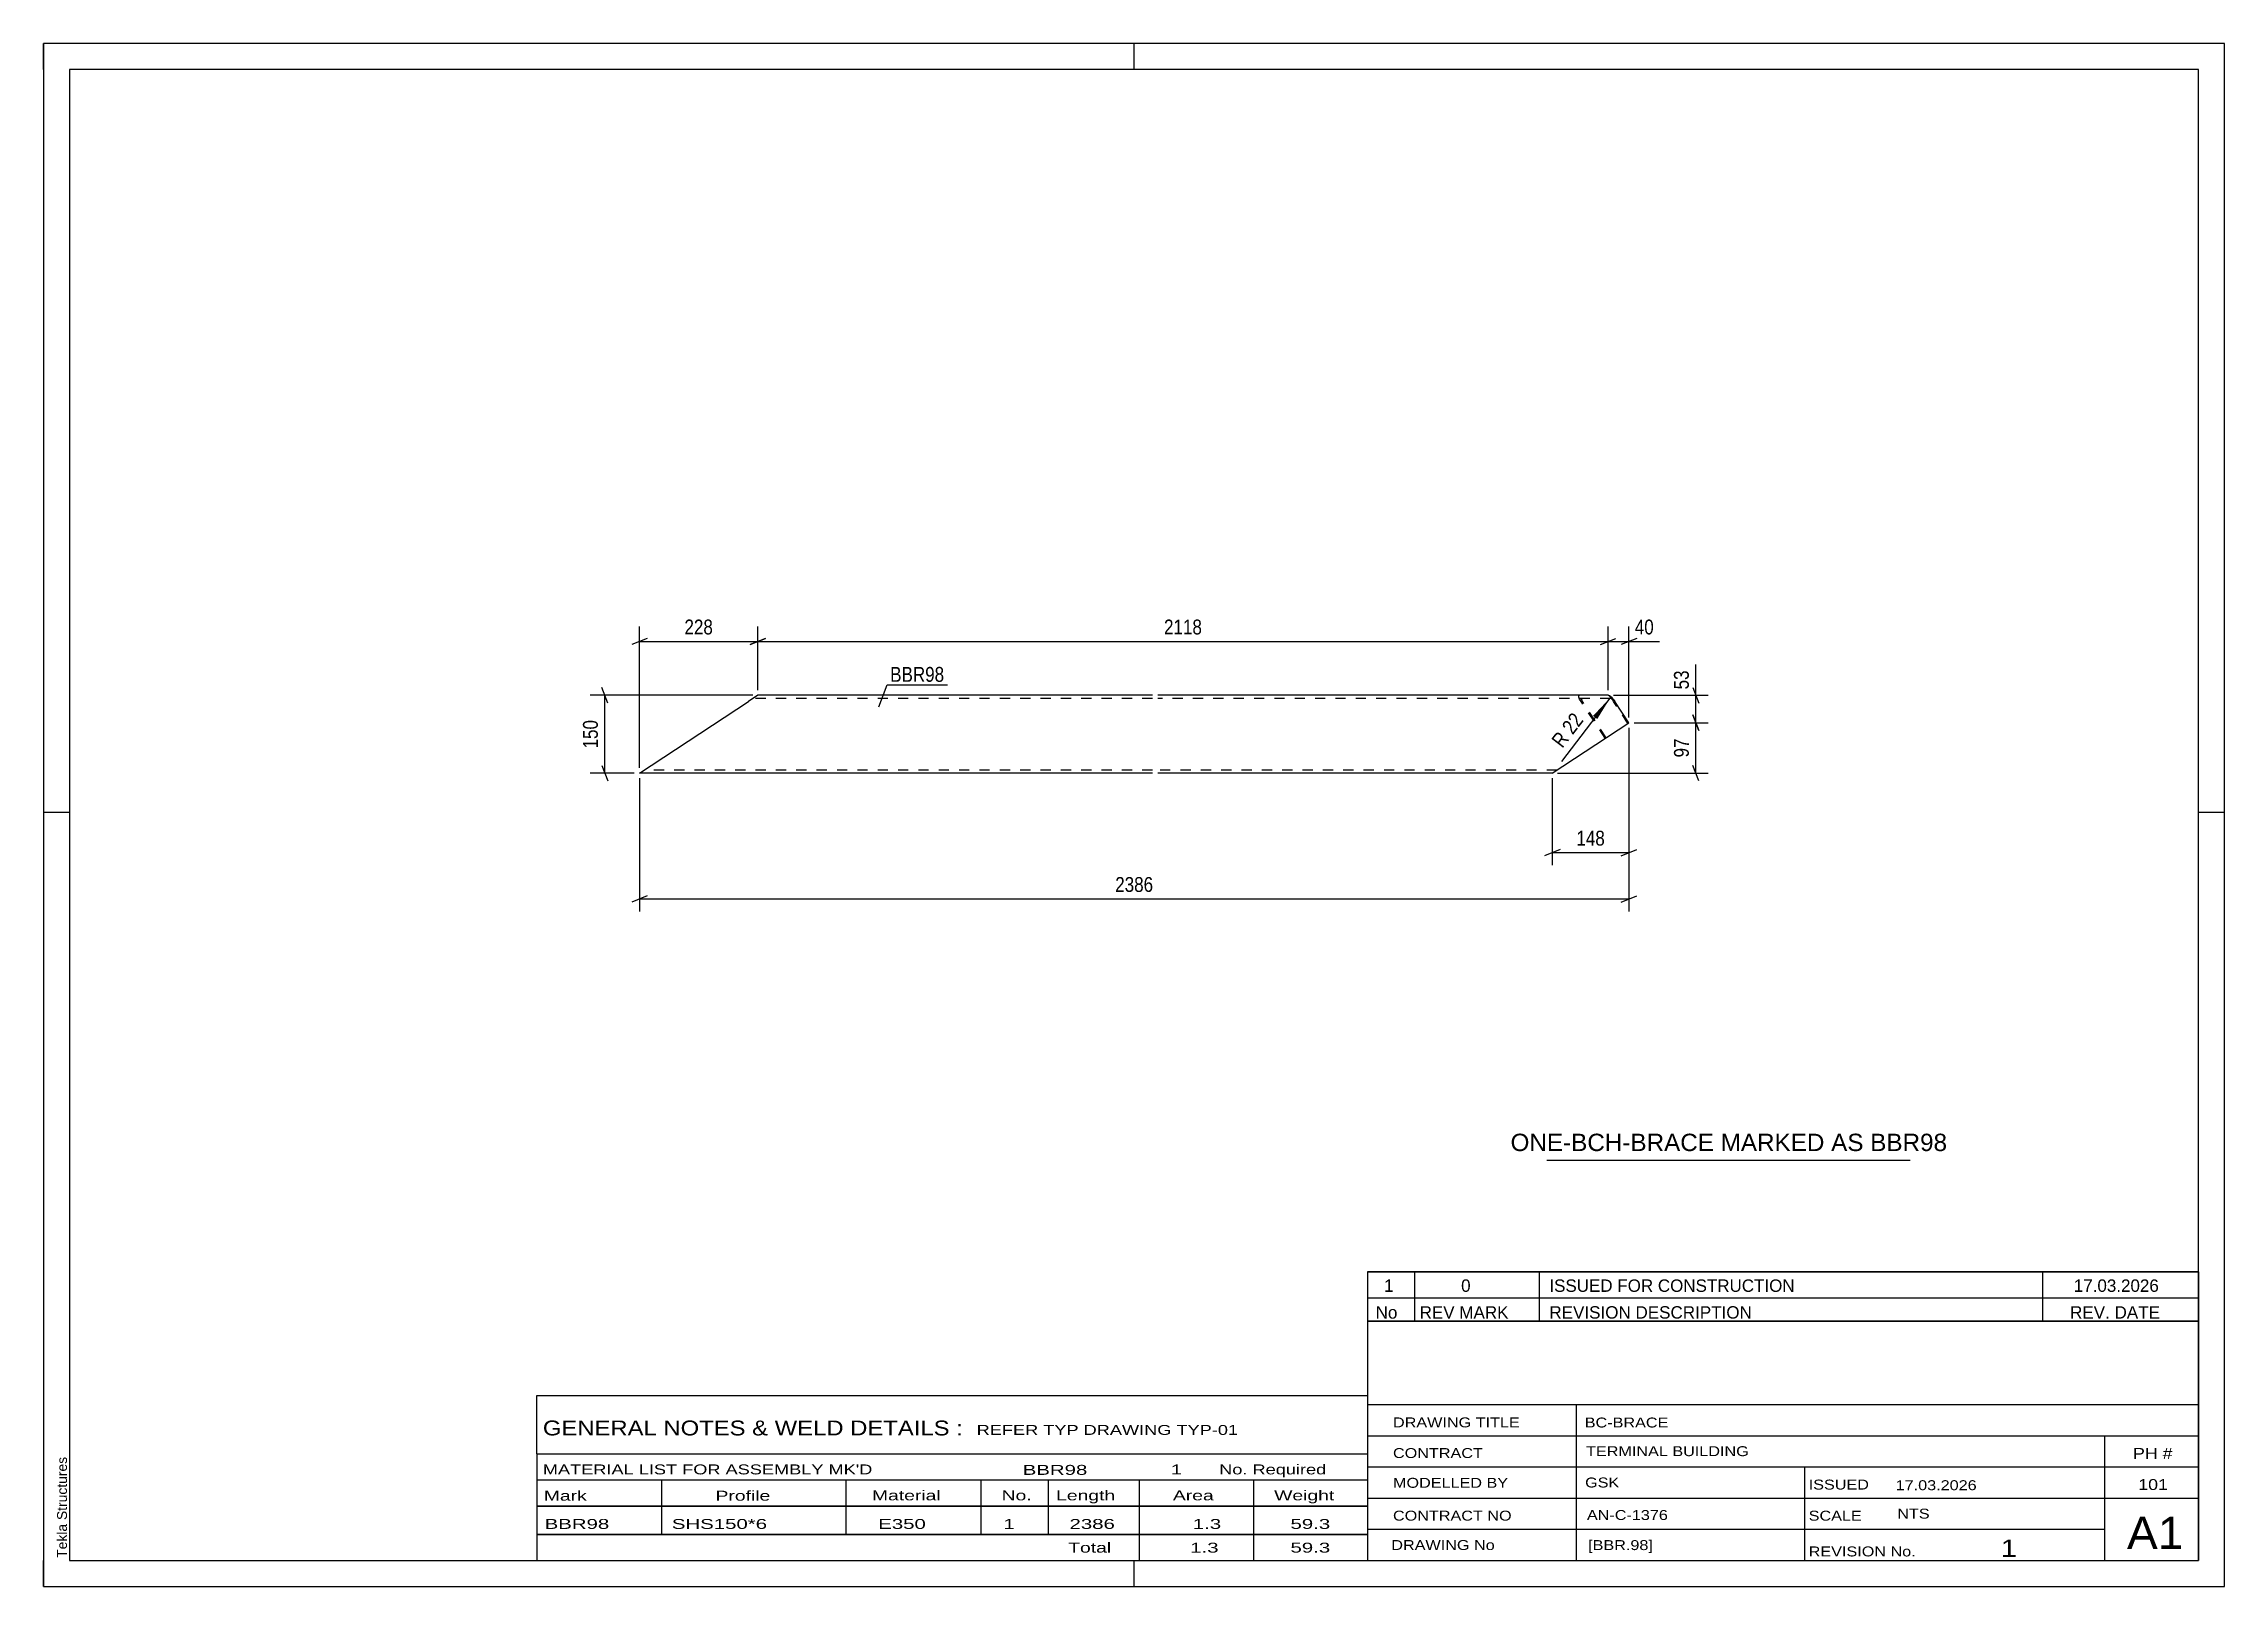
# Model space of a CAD drawing. Header units: millimetres. Extents: x 0 to 420, y 0 to 297.
import ezdxf

# ---------------------------------------------------------------- set-up
doc = ezdxf.new("R2010")
doc.units = ezdxf.units.MM
doc.linetypes.add('DXK_LINE_DOT2', pattern=[3.9198, 1.9599, -1.9599])
doc.styles.add('Arial', font='ARIAL.TTF', dxfattribs={"height": 0.2})
doc.styles.add('Arial Narrow', font='ARIALN.TTF', dxfattribs={"height": 0.2})

# ---------------------------------------------------------------- blocks, each defined once
blk = doc.blocks.new('Unknown-580638850-1162')
at = {"color": 5, "linetype": 'Continuous'}
for p, q in [((420, 297), (0, 297)), ((0, 297), (0, 0)), ((0, 292), (0, 297)), ((210, 292), (210, 297)), ((420, 0), (420, 297)), ((415, 292), (5, 292)), ((5, 292), (5, 5)), ((415, 5), (415, 292)), ((5, 149), (0, 149)), ((420, 149), (415, 149)), ((0, 0), (0, 5)), ((5, 5), (415, 5)), ((210, 0), (210, 5)), ((0, 0), (420, 0))]:
    blk.add_line(p, q, dxfattribs=at)
at = {"color": 174, "linetype": 'Continuous', "style": 'Arial'}
blk.add_text('Tekla Structures', height=1.9102, rotation=90, dxfattribs=at).set_placement((4.5, 5.5))
blk = doc.blocks.new('Part-580638850-1309 - 1303')
at = {"color": 2, "linetype": 'Continuous'}
for p, q in [((114.76, 156.56), (135.74, 170.36)), ((137.56, 171.56), (135.74, 170.36)), ((213.56, 171.56), (137.56, 171.56)), ((301.32, 171.56), (214.56, 171.56)), ((301.32, 171.56), (301.58, 171.46)), ((301.58, 171.46), (301.92, 171.2)), ((301.92, 171.2), (302.29, 170.82)), ((302.29, 170.82), (302.63, 170.36)), ((305.32, 166.26), (302.63, 170.36)), ((290.56, 156.56), (305.32, 166.26)), ((213.56, 156.56), (114.76, 156.56)), ((290.56, 156.56), (214.56, 156.56))]:
    blk.add_line(p, q, dxfattribs=at)
at = {"color": 7, "linetype": 'DXK_LINE_DOT2'}
for p, q in [((213.56, 170.96), (136.65, 170.96)), ((301.71, 170.96), (214.56, 170.96)), ((295.69, 171.46), (295.83, 171.56)), ((295.69, 171.2), (295.69, 171.46)), ((295.83, 170.82), (295.69, 171.2)), ((296.1, 170.36), (295.83, 170.82)), ((300.76, 163.26), (296.1, 170.36)), ((296.15, 170.91), (296.22, 170.96)), ((296.15, 170.82), (296.15, 170.91)), ((296.15, 170.78), (296.15, 170.82)), ((296.15, 170.78), (296.23, 170.59)), ((296.23, 170.59), (296.36, 170.36)), ((300.94, 163.38), (296.36, 170.36)), ((301.84, 170.91), (301.71, 170.96)), ((302.01, 170.78), (301.84, 170.91)), ((302.2, 170.59), (302.01, 170.78)), ((302.37, 170.36), (302.2, 170.59)), ((305.14, 166.14), (302.37, 170.36)), ((115.67, 157.16), (115.74, 157.2)), ((213.56, 157.16), (115.67, 157.16)), ((291.47, 157.16), (214.56, 157.16))]:
    blk.add_line(p, q, dxfattribs=at)
blk = doc.blocks.new('StraightDimension-580638850-1352 - 1303')
at = {"color": 7, "linetype": 'Continuous'}
for p, q in [((305.32, 165.26), (305.32, 129.94)), ((114.76, 155.56), (114.76, 129.94)), ((116.26, 132.94), (113.26, 131.74)), ((114.76, 132.34), (305.32, 132.34)), ((303.82, 131.74), (306.82, 132.94))]:
    blk.add_line(p, q, dxfattribs=at)
at = {"color": 0}
blk.add_wipeout([(214.3, 133.09), (214.3, 137.29), (205.78, 137.29), (205.78, 133.09)], dxfattribs=at)
at = {"color": 3, "style": 'Arial Narrow'}
blk.add_text('2386', height=2.863, dxfattribs=at).set_placement((206.38, 133.69))
blk = doc.blocks.new('StraightDimension-580638850-1341 - 1303')
at = {"color": 7, "linetype": 'Continuous'}
for p, q in [((108.69, 170.06), (107.49, 173.06)), ((136.56, 171.56), (105.24, 171.56)), ((108.09, 156.56), (108.09, 171.56)), ((113.76, 156.56), (105.24, 156.56)), ((107.49, 158.06), (108.69, 155.06))]:
    blk.add_line(p, q, dxfattribs=at)
at = {"color": 0}
blk.add_wipeout([(107.34, 167.4), (103.14, 167.4), (103.14, 160.71), (107.34, 160.71)], dxfattribs=at)
at = {"color": 3, "style": 'Arial Narrow'}
blk.add_text('150', height=2.863, rotation=90.0002, dxfattribs=at).set_placement((106.74, 161.31))
blk = doc.blocks.new('StraightDimension-580638850-1567 - 1303')
at = {"color": 7, "linetype": 'Continuous'}
for p, q in [((299.82, 181.31), (302.82, 182.51)), ((301.32, 172.56), (301.32, 184.76)), ((301.32, 181.91), (305.32, 181.91)), ((306.82, 182.51), (303.82, 181.31)), ((305.32, 167.26), (305.32, 184.76))]:
    blk.add_line(p, q, dxfattribs=at)
at = {"color": 0}
blk.add_wipeout([(310.7, 182.66), (310.7, 186.86), (305.85, 186.86), (305.85, 182.66)], dxfattribs=at)
at = {"color": 7, "linetype": 'Continuous'}
blk.add_line((305.32, 181.91), (311.23, 181.91), dxfattribs=at)
blk.add_line((305.32, 181.91), (311.23, 181.91), dxfattribs=at)
at = {"color": 3, "style": 'Arial Narrow'}
blk.add_text('40', height=2.863, dxfattribs=at).set_placement((306.45, 183.26))
blk = doc.blocks.new('StraightDimension-580638850-1568 - 1303')
at = {"color": 7, "linetype": 'Continuous'}
for p, q in [((139.06, 182.51), (136.06, 181.31)), ((137.56, 172.56), (137.56, 184.76)), ((137.56, 181.91), (301.32, 181.91)), ((299.82, 181.31), (302.82, 182.51)), ((301.32, 172.56), (301.32, 184.76))]:
    blk.add_line(p, q, dxfattribs=at)
at = {"color": 0}
blk.add_wipeout([(223.7, 182.66), (223.7, 186.86), (215.18, 186.86), (215.18, 182.66)], dxfattribs=at)
at = {"color": 3, "style": 'Arial Narrow'}
blk.add_text('2118', height=2.863, dxfattribs=at).set_placement((215.78, 183.26))
blk = doc.blocks.new('StraightDimension-580638850-1569 - 1303')
at = {"color": 7, "linetype": 'Continuous'}
for p, q in [((116.26, 182.51), (113.26, 181.31)), ((114.76, 157.56), (114.76, 184.76)), ((114.76, 181.91), (137.56, 181.91)), ((136.06, 181.31), (139.06, 182.51)), ((137.56, 172.56), (137.56, 184.76))]:
    blk.add_line(p, q, dxfattribs=at)
at = {"color": 0}
blk.add_wipeout([(129.5, 182.66), (129.5, 186.86), (122.82, 186.86), (122.82, 182.66)], dxfattribs=at)
at = {"color": 3, "style": 'Arial Narrow'}
blk.add_text('228', height=2.863, dxfattribs=at).set_placement((123.42, 183.26))
blk = doc.blocks.new('StraightDimension-580638850-1609 - 1303')
at = {"color": 7, "linetype": 'Continuous'}
for p, q in [((305.32, 165.26), (305.32, 138.86)), ((290.56, 155.56), (290.56, 138.86)), ((292.06, 141.86), (289.06, 140.66)), ((290.56, 141.26), (305.32, 141.26)), ((303.82, 140.66), (306.82, 141.86))]:
    blk.add_line(p, q, dxfattribs=at)
at = {"color": 0}
blk.add_wipeout([(301.28, 142.01), (301.28, 146.21), (294.6, 146.21), (294.6, 142.01)], dxfattribs=at)
at = {"color": 3, "style": 'Arial Narrow'}
blk.add_text('148', height=2.863, dxfattribs=at).set_placement((295.2, 142.61))
blk = doc.blocks.new('StraightDimension-580638850-1639 - 1303')
at = {"color": 7, "linetype": 'Continuous'}
for p, q in [((317.61, 173.06), (318.81, 170.06)), ((302.32, 171.56), (320.61, 171.56)), ((318.21, 166.26), (318.21, 171.56)), ((306.32, 166.26), (320.61, 166.26)), ((318.81, 164.76), (317.61, 167.76))]:
    blk.add_line(p, q, dxfattribs=at)
at = {"color": 0}
blk.add_wipeout([(317.46, 176.94), (313.26, 176.94), (313.26, 172.08), (317.46, 172.08)], dxfattribs=at)
at = {"color": 7, "linetype": 'Continuous'}
blk.add_line((318.21, 171.56), (318.21, 177.46), dxfattribs=at)
blk.add_line((318.21, 171.56), (318.21, 177.46), dxfattribs=at)
at = {"color": 3, "style": 'Arial Narrow'}
blk.add_text('53', height=2.863, rotation=90.0002, dxfattribs=at).set_placement((316.86, 172.68))
blk = doc.blocks.new('StraightDimension-580638850-1640 - 1303')
at = {"color": 7, "linetype": 'Continuous'}
for p, q in [((306.32, 166.26), (320.61, 166.26)), ((317.61, 167.76), (318.81, 164.76)), ((318.21, 156.56), (318.21, 166.26)), ((291.56, 156.56), (320.61, 156.56)), ((318.81, 155.06), (317.61, 158.06))]:
    blk.add_line(p, q, dxfattribs=at)
at = {"color": 0}
blk.add_wipeout([(317.46, 163.84), (313.26, 163.84), (313.26, 158.98), (317.46, 158.98)], dxfattribs=at)
at = {"color": 3, "style": 'Arial Narrow'}
blk.add_text('97', height=2.863, rotation=90.0002, dxfattribs=at).set_placement((316.86, 159.58))
blk = doc.blocks.new('RadiusDimension-580638850-1656 - 1303')
at = {"linetype": 'Continuous'}
blk.add_hatch(color=7, dxfattribs=at).paths.add_polyline_path([(298.42, 167.58), (301.86, 171.25), (299.22, 166.98)])
at = {"color": 7, "linetype": 'Continuous'}
blk.add_line((301.86, 171.25), (292.34, 158.79), dxfattribs=at)
blk.add_arc((300.53, 169.51), 2.19, 36.4618, 68.8159, dxfattribs=at)
at = {"color": 0}
blk.add_wipeout([(297.55, 166.85), (294.22, 169.4), (289.27, 162.93), (292.61, 160.38)], dxfattribs=at)
at = {"color": 3, "style": 'Arial Narrow'}
blk.add_text('R 22', height=2.863, rotation=52.6376, dxfattribs=at).set_placement((292.5, 161.22))
blk = doc.blocks.new('Unknown-580638850-1971')
at = {"color": 7, "linetype": 'Continuous'}
for p, q in [((255, 51.05), (255, 5)), ((255, 51.05), (415, 51.05)), ((415, 51), (415, 5)), ((255, 35), (415, 35)), ((295.14, 35), (295.14, 5)), ((255, 29), (415, 29)), ((397, 5.05), (397, 29.05)), ((255, 23), (415, 23)), ((339.14, 23), (339.14, 5)), ((255, 17), (415, 17)), ((255, 11), (397, 11)), ((255, 5), (415, 5))]:
    blk.add_line(p, q, dxfattribs=at)
at = {"color": 7, "style": 'Arial Narrow'}
for s, height, width, p in [('DRAWING TITLE', 1.9089, 1.425378, (259.88, 30.61)), ('BC-BRACE', 1.909, 1.425378, (296.81, 30.59)), ('CONTRACT', 1.909, 1.425378, (259.88, 24.71)), ('TERMINAL BUILDING', 1.9089, 1.425378, (297.06, 25.07)), ('MODELLED BY', 1.9089, 1.425378, (259.88, 18.98)), ('GSK', 1.909, 1.425378, (296.88, 19.04)), ('ISSUED', 1.909, 1.425378, (339.94, 18.64)), ('17.03.2026', 1.909, 1.425378, (356.69, 18.52)), ('CONTRACT NO', 1.9089, 1.425378, (259.88, 12.66)), ('AN-C-1376', 1.909, 1.425378, (297.23, 12.78)), ('SCALE', 1.909, 1.425378, (339.94, 12.65)), ('A1', 6.204, 1.25, (401.24, 7.2)), ('DRAWING No', 1.909, 1.425378, (259.56, 7)), ('[BBR.98]', 1.909, 1.425378, (297.46, 6.99)), ('1', 3.34, 1.5, (376.91, 5.68)), ('REVISION No.', 1.9089, 1.425378, (339.94, 5.77))]:
    blk.add_text(s, height=height, dxfattribs=dict(at, width=width)).set_placement(p)
at = {"color": 7, "linetype": 'Continuous', "style": 'Arial Narrow'}
for s, height, width, p in [('PH #', 2.1, 1.42538, (402.4, 24.55)), ('101', 2.1, 1.42538, (403.41, 18.55)), ('NTS', 1.909, 1.425378, (357, 13.05))]:
    blk.add_text(s, height=height, dxfattribs=dict(at, width=width)).set_placement(p)
blk = doc.blocks.new('Unknown-580638850-1972')
at = {"color": 7, "linetype": 'Continuous'}
for p, q in [((255, 60.55), (415, 60.55)), ((415, 60.55), (255, 60.55)), ((255, 60.55), (255, 55.55)), ((264, 60.55), (264, 55.55)), ((288, 60.55), (288, 55.55)), ((385, 60.55), (385, 55.55)), ((415, 60.55), (415, 55.55)), ((255, 55.55), (415, 55.55)), ((255, 55.55), (255, 51.05)), ((255, 55.55), (415, 55.55)), ((264, 55.55), (264, 51.05)), ((288, 55.55), (288, 51.05)), ((385, 55.55), (385, 51.05)), ((415, 55.55), (415, 51.05)), ((415, 51.05), (255, 51.05))]:
    blk.add_line(p, q, dxfattribs=at)
at = {"color": 7, "linetype": 'Continuous', "style": 'Arial Narrow'}
for s, height, width, p in [('1', 2.39, 1.196471, (258.16, 56.7)), ('0', 2.39, 1.196471, (273, 56.7)), ('ISSUED FOR CONSTRUCTION', 2.3861, 1.196471, (290, 56.7)), ('17.03.2026', 2.386, 1.196471, (391, 56.7)), ('No', 2.386, 1.2, (256.54, 51.55)), ('REV MARK', 2.386, 1.2, (265, 51.55)), ('REVISION DESCRIPTION', 2.3861, 1.2, (290, 51.55)), ('REV. DATE', 2.386, 1.2, (390.28, 51.55))]:
    blk.add_text(s, height=height, dxfattribs=dict(at, width=width)).set_placement(p)
blk = doc.blocks.new('Unknown-580638850-1973')
at = {"color": 7, "linetype": 'Continuous'}
for p, q in [((95, 36.75), (255, 36.75)), ((95, 25.5), (95, 36.75)), ((255, 36.75), (255, 25.5)), ((95, 25.5), (255, 25.5)), ((95, 25.5), (95, 20.5)), ((255, 25.5), (255, 20.5)), ((95, 20.5), (255, 20.5)), ((95, 20.5), (95, 15.5)), ((119, 20.5), (119, 15.5)), ((154.5, 20.5), (154.5, 15.5)), ((180.5, 20.5), (180.5, 15.5)), ((193.5, 20.5), (193.5, 15.5)), ((211, 20.5), (211, 15.5)), ((233, 20.5), (233, 15.5)), ((255, 20.5), (255, 15.5)), ((95, 15.5), (255, 15.5)), ((95, 15.45), (95, 10.05)), ((95, 15.45), (255, 15.45)), ((119, 15.5), (119, 10)), ((154.5, 15.5), (154.5, 10)), ((180.5, 15.5), (180.5, 10)), ((193.5, 15.5), (193.5, 10)), ((211, 15.5), (211, 10)), ((233, 15.5), (233, 10)), ((255, 15.45), (255, 10.05)), ((95, 10.05), (255, 10.05)), ((95, 10), (255, 10)), ((95, 10), (95, 5)), ((211, 10), (211, 5)), ((233, 10), (233, 5)), ((255, 10), (255, 5)), ((95, 5), (255, 5))]:
    blk.add_line(p, q, dxfattribs=at)
at = {"color": 7, "style": 'Arial Narrow'}
for s, height, width, p in [('GENERAL NOTES & WELD DETAILS :', 2.8633, 1.4, (96.15, 29.06)), ('REFER TYP DRAWING TYP-01', 1.9089, 1.6, (179.7, 29.16)), ("MATERIAL LIST FOR ASSEMBLY MK'D", 1.9089, 1.6, (96.15, 21.56)), ('BBR98', 1.909, 1.794707, (188.57, 21.47)), ('1', 1.91, 1.794707, (217.08, 21.56)), ('No. Required', 1.9089, 1.6, (226.41, 21.56)), ('Mark', 1.909, 1.7, (96.34, 16.5)), ('Profile', 1.909, 1.7, (129.41, 16.5)), ('Material', 1.909, 1.7, (159.54, 16.56)), ('No.', 1.909, 1.7, (184.5, 16.56)), ('Length', 1.909, 1.7, (195, 16.56)), ('Area', 1.909, 1.7, (217.5, 16.56)), ('Weight', 1.909, 1.7, (237, 16.56))]:
    blk.add_text(s, height=height, dxfattribs=dict(at, width=width)).set_placement(p)
at = {"color": 7, "linetype": 'Continuous', "style": 'Arial Narrow'}
for s, height, width, p in [('BBR98', 1.909, 1.794707, (96.5, 11.06)), ('SHS150*6', 1.909, 1.794707, (121, 11.06)), ('E350', 1.909, 1.794707, (160.74, 11.06)), ('1', 1.91, 1.794707, (184.86, 11.06)), ('2386', 1.909, 1.794707, (197.58, 11.06)), ('1.3', 1.909, 1.794707, (221.32, 11.06)), ('59.3', 1.909, 1.794707, (240.14, 11.06)), ('Total', 1.909, 1.7, (197.33, 6.5)), ('1.3', 1.909, 1.794707, (220.83, 6.5)), ('59.3', 1.909, 1.794707, (240.14, 6.5))]:
    blk.add_text(s, height=height, dxfattribs=dict(at, width=width)).set_placement(p)
blk = doc.blocks.new('Unknown-580638850-1974')
at = {"color": 7, "linetype": 'Continuous'}
blk.add_line((289.5, 82.05), (359.5, 82.05), dxfattribs=at)
at = {"color": 7, "style": 'Arial'}
blk.add_text('ONE-BCH-BRACE MARKED AS BBR98', height=3.3428, dxfattribs=at).set_placement((282.52, 83.8))
blk = doc.blocks.new('Mark-580638850-1305 - 1303')
at = {"color": 0}
blk.add_wipeout([(173.45, 174.14), (173.45, 177.14), (163.04, 177.14), (163.04, 174.14)], dxfattribs=at)
blk.add_wipeout([(173.45, 174.14), (173.45, 177.14), (163.04, 177.14), (163.04, 174.14)], dxfattribs=at)
at = {"color": 30, "linetype": 'Continuous'}
for p, q in [((160.84, 169.31), (162.44, 173.54)), ((162.44, 173.54), (174.05, 173.54))]:
    blk.add_line(p, q, dxfattribs=at)
at = {"color": 3, "style": 'Arial Narrow'}
blk.add_text('BBR98', height=2.863, dxfattribs=at).set_placement((163.04, 174.14))

msp = doc.modelspace()

# ---------------------------------------------------------------- block references
for name in ['Unknown-580638850-1162', 'Part-580638850-1309 - 1303', 'Unknown-580638850-1974', 'Unknown-580638850-1972', 'Unknown-580638850-1971', 'Unknown-580638850-1973']:
    msp.add_blockref(name, (0, 0))

# ---------------------------------------------------------------- next in the draw order: block references
msp.add_blockref('StraightDimension-580638850-1352 - 1303', (0, 0))

# ---------------------------------------------------------------- next in the draw order: block references
for name in ['StraightDimension-580638850-1567 - 1303', 'StraightDimension-580638850-1341 - 1303']:
    msp.add_blockref(name, (0, 0))

# ---------------------------------------------------------------- next in the draw order: block references
for name in ['StraightDimension-580638850-1568 - 1303', 'StraightDimension-580638850-1609 - 1303']:
    msp.add_blockref(name, (0, 0))

# ---------------------------------------------------------------- next in the draw order: block references
for name in ['StraightDimension-580638850-1569 - 1303', 'Mark-580638850-1305 - 1303', 'StraightDimension-580638850-1639 - 1303']:
    msp.add_blockref(name, (0, 0))

# ---------------------------------------------------------------- next in the draw order: block references
msp.add_blockref('StraightDimension-580638850-1640 - 1303', (0, 0))

# ---------------------------------------------------------------- next in the draw order: block references
msp.add_blockref('RadiusDimension-580638850-1656 - 1303', (0, 0))

doc.saveas('drawing.dxf')
